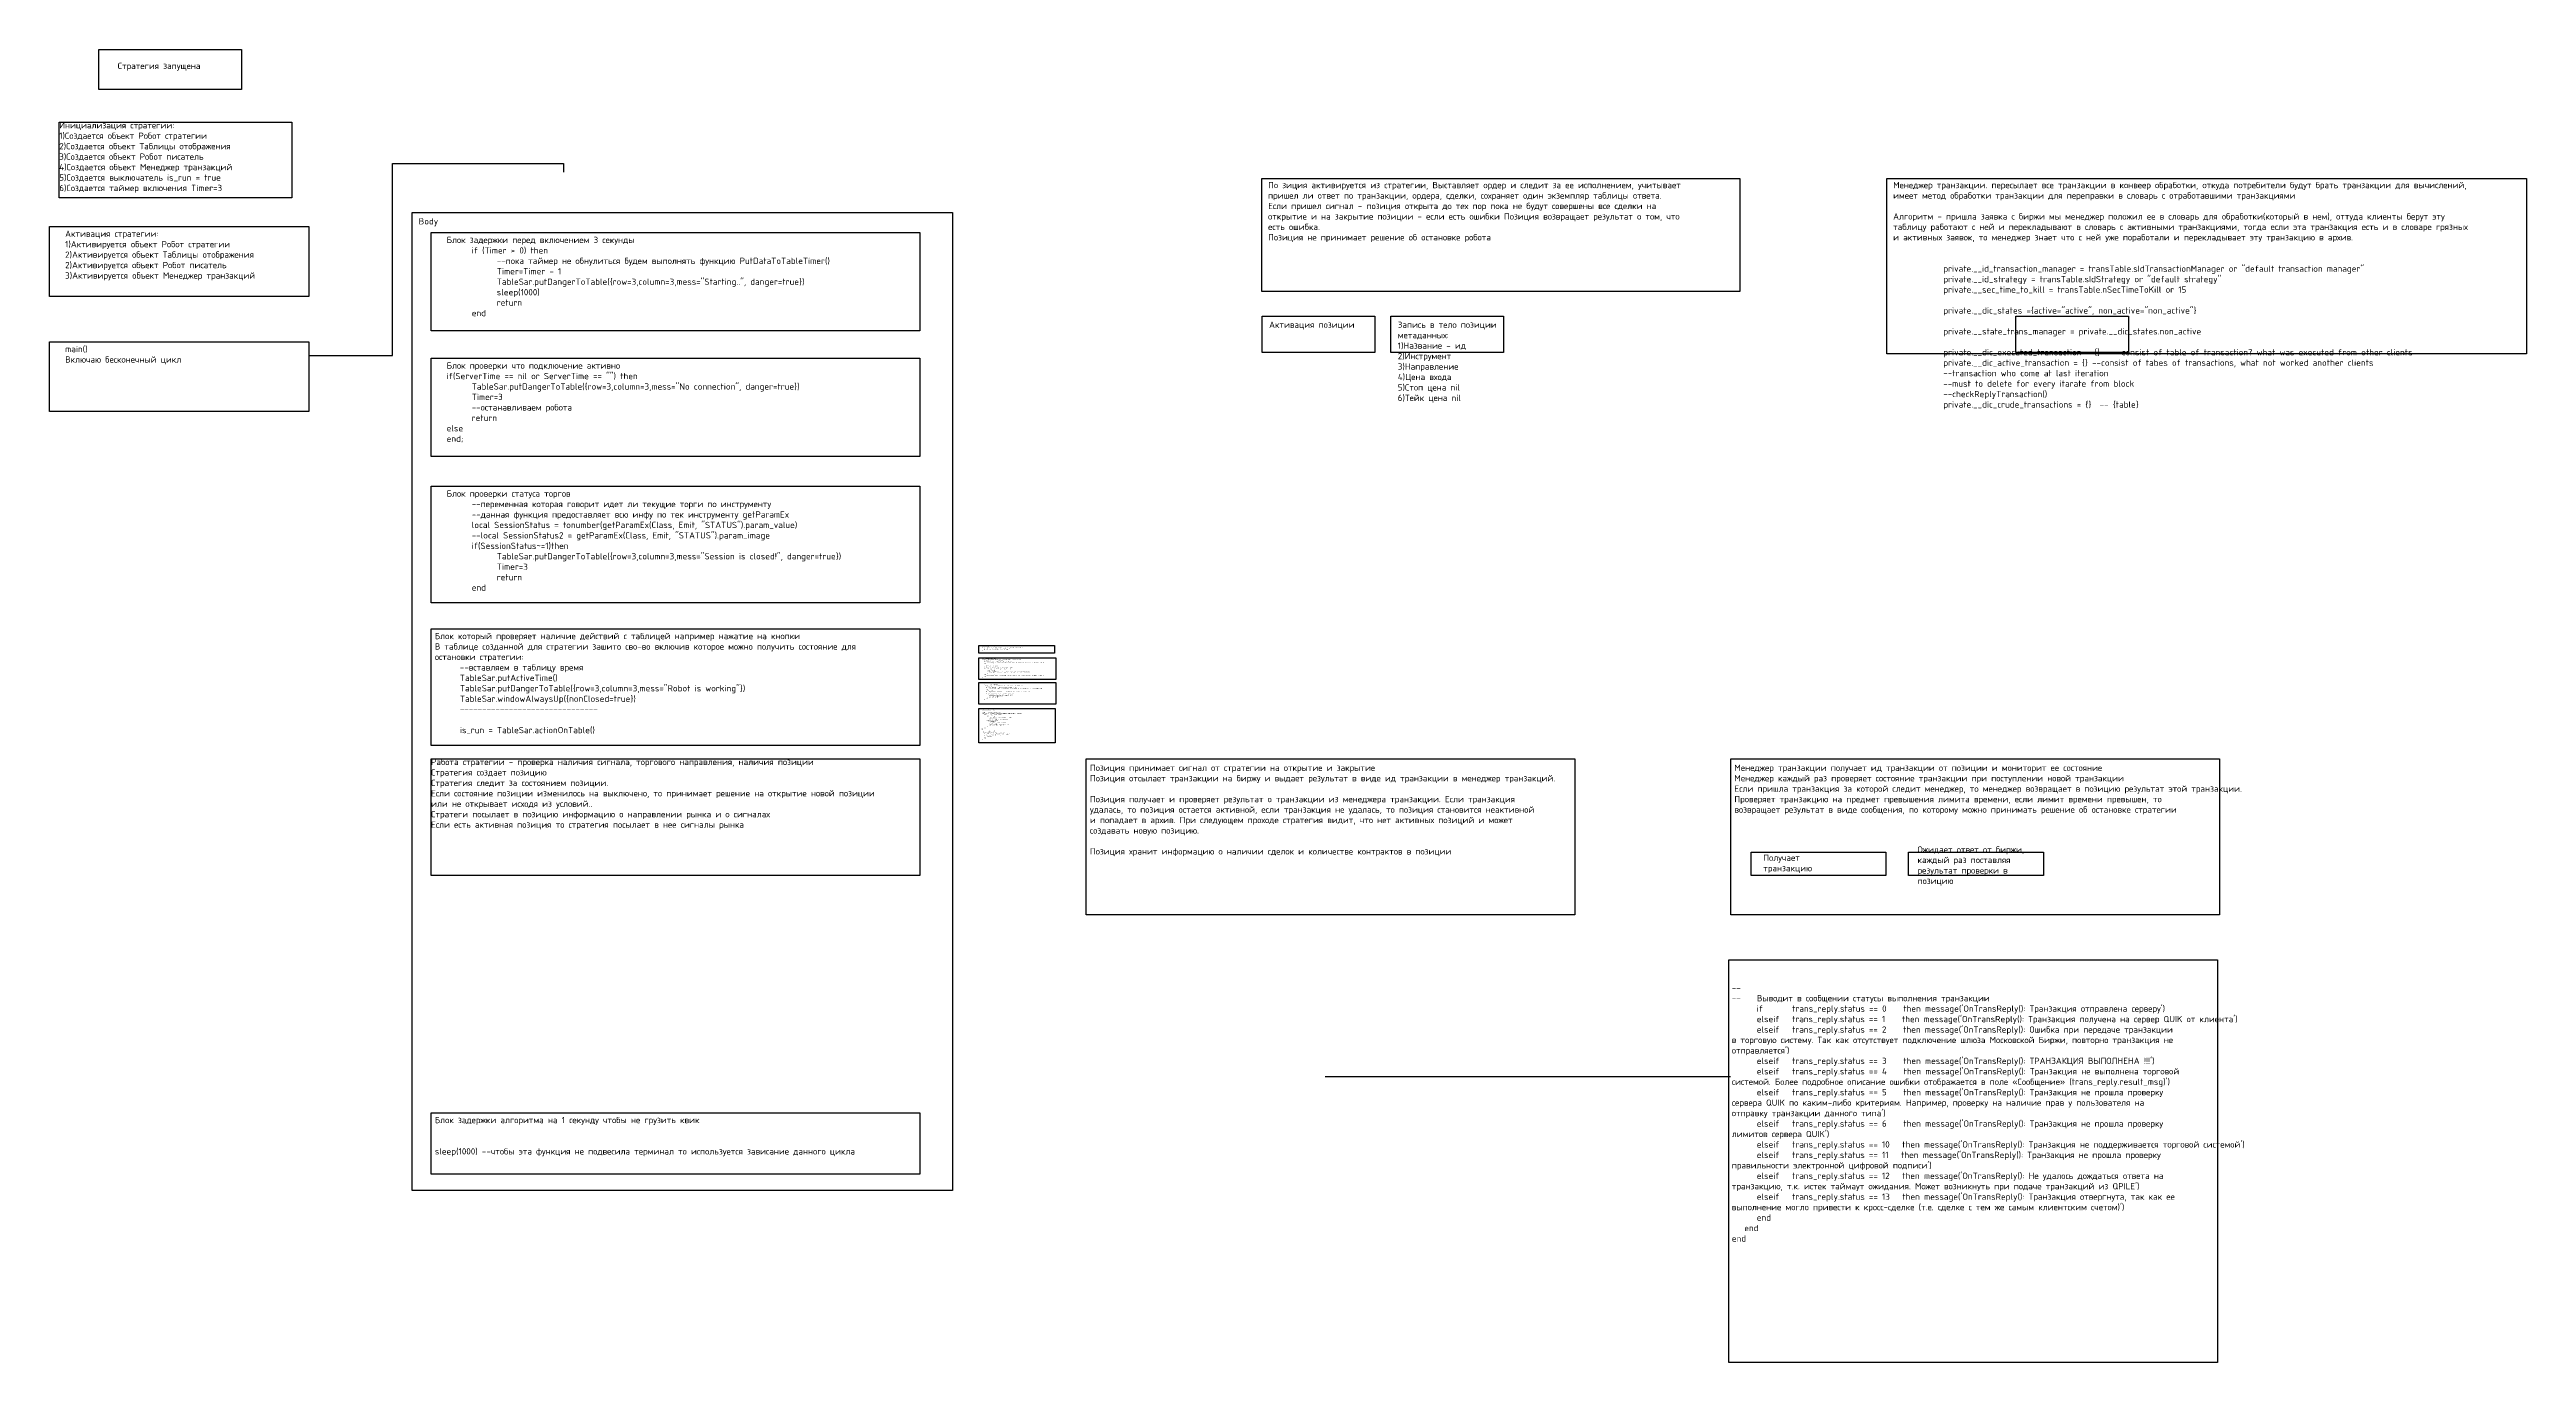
# Model space of a CAD drawing. Header units: metres. Extents: x 5387 to 32417, y 4252 to 8204.
# Drawn here: x 5387 to 9337, y 4252 to 6347 of the extents above; entities that cross this region are included whole.
import ezdxf

# ---------------------------------------------------------------- set-up
doc = ezdxf.new("R2010")
doc.units = ezdxf.units.M
doc.styles.get("Standard").update_dxf_attribs({"font": 'simplex.shx'})

msp = doc.modelspace()

# ---------------------------------------------------------------- linework, layer by layer
for points in [[(5465.4, 6346.7), (5693.1, 6346.7), (5693.1, 6282.9), (5465.4, 6282.9)], [(5402.2, 6230.8), (5773.1, 6230.8), (5773.1, 6109.8), (5402.2, 6109.8)], [(7320.1, 6141.1), (8082.6, 6141.1), (8082.6, 5960.6), (7320.1, 5960.6)], [(8317, 6141.1), (9337.3, 6141.1), (9337.3, 5861), (8317, 5861)], [(5965, 6086.5), (6826.9, 6086.5), (6826.9, 4526.4), (5965, 4526.4)], [(5386.7, 6064.3), (5800.4, 6064.3), (5800.4, 5952.9), (5386.7, 5952.9)], [(5995.2, 6054.5), (6774.8, 6054.5), (6774.8, 5897.6), (5995.2, 5897.6)], [(7321, 5921.1), (7500.4, 5921.1), (7500.4, 5863.5), (7321, 5863.5)], [(7526.2, 5921.1), (7705.6, 5921.1), (7705.6, 5863.5), (7526.2, 5863.5)], [(8523, 5921.1), (8702.4, 5921.1), (8702.4, 5863.5), (8523, 5863.5)], [(5386.7, 5880.4), (5800.4, 5880.4), (5800.4, 5769), (5386.7, 5769)], [(5995.2, 5854), (6774.8, 5854), (6774.8, 5697.1), (5995.2, 5697.1)], [(5995.2, 5649.8), (6774.8, 5649.8), (6774.8, 5463.7), (5995.2, 5463.7)], [(5995.2, 5422.4), (6774.8, 5422.4), (6774.8, 5236.4), (5995.2, 5236.4)], [(6868.7, 5395.8), (6989.4, 5395.8), (6989.4, 5383.4), (6868.7, 5383.4)], [(6868.7, 5376.2), (6991.5, 5376.2), (6991.5, 5341.5), (6868.7, 5341.5)], [(6868.7, 5336.7), (6991.5, 5336.7), (6991.5, 5302), (6868.7, 5302)], [(6868.7, 5295.5), (6990.9, 5295.5), (6990.9, 5240.4), (6868.7, 5240.4)], [(5995.2, 5215), (6774.8, 5215), (6774.8, 5029), (5995.2, 5029)], [(7040.1, 5215), (7819.6, 5215), (7819.6, 4966.3), (7040.1, 4966.3)], [(8068.1, 5215), (8847.6, 5215), (8847.6, 4966.3), (8068.1, 4966.3)], [(8100.6, 5066.2), (8315.8, 5066.2), (8315.8, 5029), (8100.6, 5029)], [(8351.7, 5066.2), (8566.8, 5066.2), (8566.8, 5029), (8351.7, 5029)], [(8065.3, 4894.4), (8844.8, 4894.4), (8844.8, 4251.9), (8065.3, 4251.9)], [(5995.2, 4650.2), (6774.8, 4650.2), (6774.8, 4552.2), (5995.2, 4552.2)]]:
    msp.add_lwpolyline(points, close=True)
at = {"flags": 128}
for points in [[(5574, 6239.8, 0, 10, 0), (5574, 6259.8, 0, 0, 0), (5574, 6278.5, 0, 0, 0)], [(6206.7, 6101.5, 0, 10, 0), (6206.7, 6121.6, 0, 0, 0), (6206.7, 6151.1, 0, 0, 0)], [(5582.4, 6072.2, 0, 10, 0), (5582.4, 6092.3, 0, 0, 0), (5582.4, 6111, 0, 0, 0)], [(7399.7, 5971.7, 0, 10, 0), (7399.7, 5991.8, 0, 0, 0), (7399.7, 6012.5, 0, 0, 0)], [(5582.4, 5889.1, 0, 10, 0), (5582.4, 5909.1, 0, 0, 0), (5582.4, 5938.6, 0, 0, 0)], [(6414.7, 5855.9, 0, 10, 0), (6414.7, 5875.9, 0, 0, 0), (6414.7, 5896.7, 0, 0, 0)], [(6414.7, 5650.9, 0, 10, 0), (6414.7, 5670.9, 0, 0, 0), (6414.7, 5694.9, 0, 0, 0)], [(6414.7, 5423.6, 0, 10, 0), (6414.7, 5440.4, 0, 0, 0), (6414.7, 5461.4, 0, 0, 0)], [(6775, 5388.6, 0, 10, 0), (6804.9, 5388.6, 0, 0, 0), (6835.8, 5388.6, 10, 0, 0), (6868.5, 5388.6, 0, 0, 0)], [(6775, 5358.2, 0, 10, 0), (6804.9, 5358.2, 0, 0, 0), (6835.8, 5358.2, 10, 0, 0), (6868.5, 5358.2, 0, 0, 0)], [(6775, 5320.8, 0, 10, 0), (6804.9, 5320.8, 0, 0, 0), (6835.8, 5320.8, 10, 0, 0), (6868.5, 5320.8, 0, 0, 0)], [(6775, 5257, 0, 10, 0), (6804.9, 5257, 0, 0, 0), (6835.8, 5257, 10, 0, 0), (6868.5, 5257, 0, 0, 0)], [(7021.1, 5127.8, 0, 10, 0), (7004.2, 5127.8, 0, 0, 0), (6784.6, 5127.8, 0, 0, 0)], [(8063.2, 5127.8, 0, 10, 0), (8046.4, 5127.8, 0, 0, 0), (7826.7, 5127.8, 0, 0, 0)], [(7421.5, 4946.8, 0, 10, 0), (7421.5, 4929.9, 0, 0, 0), (7421.5, 4710.3, 0, 0, 0)], [(8470.2, 4911.5, 0, 10, 0), (8470.2, 4928.4, 0, 0, 0), (8470.2, 4949.4, 0, 0, 0)], [(6414.7, 4652.6, 0, 10, 0), (6414.7, 4672.7, 0, 0, 0), (6414.7, 4696.6, 0, 0, 0)]]:
    msp.add_lwpolyline(points, format="xyseb", dxfattribs=at)
for points in [[(5799.6, 5858.4), (5934, 5858.4), (5934, 6164.7), (6206.7, 6164.7), (6206.7, 6151.1)], [(7421.5, 4708.4), (8068, 4708.4)]]:
    msp.add_lwpolyline(points, dxfattribs=at)

# ---------------------------------------------------------------- texts
at = {"attachment_point": 1}
for s, width, gutter_width, heights, insert, char_height in [('Стратегия запущена', 613, 1, [0], (5495.4, 6325.6), 10), ('Инициализация стратегии:\\P1)Создается объект Робот стратегии\\P2)Создается объект Таблицы отображения\\P3)Создается объект Робот писатель\\P4)Создается объект Менеджер транзакций\\P5)Создается выключатель is_run = true\\P6)Создается таймер включения Timer=3', 361.454, 1, [0], (5402.2, 6230.8), 10), ('По зиция активируется из стратегии, Выставляет ордер и следит за ее исполнением, учитывает пришел ли ответ по транзакции, ордера, сделки, сохраняет один экземпляр таблицы ответа. \\PЕсли пришел сигнал - позиция открыта до тех пор пока не будут совершены все сделки на открытие и на закрытие позиции - если есть ошибки Позиция возвращает результат о том, что есть ошибка.\\PПозиция не принимает решение об остановке робота', 728.8, 1, [164.9], (7330.3, 6135.4), 10), ('Менеджер транзакции. пересылает все транзакции в конвеер обработки, откуда потребители будут брать транзакции для вычислений, имеет метод обработки транзакции для переправки в словарь с отработавшими транзакциями\\P\\PАлгоритм - пришла заявка с биржи мы менеджер положил ее в словарь для обработки(который в нем), оттуда клиенты берут эту таблицу работают с ней и перекладывают в словарь с активными транзакциями, тогда если эта транзакция есть и в словаре грязных и активных заявок, то менеджер знает что с ней уже поработали и перекладывает эту транзакцию в архив.\\P\\P\\P^I^Iprivate.__id_transaction_manager = transTable.sIdTransactionManager or "default transaction manager"\\P^I^Iprivate.__id_strategy = transTable.sIdStrategy or "default strategy"\\P^I^Iprivate.__sec_time_to_kill = transTable.nSecTimeToKill or 15\\P^I^I\\P^I^Iprivate.__dic_states =\\{active="active", non_active="non_active"\\}\\P^I^I\\P^I^Iprivate.__state_trans_manager = private.__dic_states.non_active\\P^I^I\\P^I^Iprivate.__dic_executed_transaction = \\{\\}  -- consist of table of transaction? what was executed from other clients\\P^I^Iprivate.__dic_active_transaction = \\{\\} --consist of tabes of transactions, what not worked another clients \\P^I^I--transaction who come at last iteration\\P^I^I--must to delete for every itarate from block\\P^I^I--checkReplyTransaction()\\P^I^Iprivate.__dic_crude_transactions = \\{\\}  -- \\{table\\}', 994.832, 1, [502.5], (8327.2, 6135.4), 10), ('Активация стратегии:\\P1)Активируется объект Робот стратегии\\P2)Активируется объект Таблицы отображения\\P2)Активируется объект Робот писатель\\P3)Активируется объект Менеджер транзакций', 378.896, 1, [0], (5411.6, 6057.8), 10), ('Body', 9.343, 1, [0], (5975.5, 6077.6), 10), ('Блок задержки перед включением 3 секунды  \\P^Iif (Timer > 0) then\\P^I^I--пока таймер не обнулиться будем выполнять функцию PutDataToTableTimer()\\P^I^ITimer=Timer - 1\\P^I^ITableSar.putDangerToTable(\\{row=3,column=3,mess="Starting..", danger=true\\})\\P^I^Isleep(1000)\\P^I^Ireturn\\P^Iend', 754.622, 1, [0], (6020.1, 6047.9), 10), ('Активация позиции', 167.626, 1, [30.3], (7331.9, 5912.6), 10), ('Запись в тело позиции метаданных:\\P1)Название - ид\\P2)Инструмент\\P3)Направление\\P4)Цена входа\\P5)Стоп цена nil\\P6)Тейк цена nil', 176.341, 1, [177.8], (7537.1, 5912.6), 10), ('main()\\PВключаю бесконечный цикл', 388.789, 1, [0], (5411.6, 5873.8), 10), ('Блок проверки что подключение активно  \\Pif(ServerTime == nil or ServerTime == "") then\\P^ITableSar.putDangerToTable(\\{row=3,column=3,mess="No connection", danger=true\\})\\P^ITimer=3\\P^I--останавливаем робота\\P^Ireturn\\Pelse\\Pend;', 754.622, 1, [0], (6020.1, 5847.4), 10), ('Блок проверки статуса торгов \\P^I--переменная которая говорит идет ли текущие торги по инструменту\\P^I--данная функция предоставляет всю инфу по тек инструменту getParamEx\\P^Ilocal SessionStatus = tonumber(getParamEx(Class, Emit, "STATUS").param_value)\\P^I--local SessionStatus2 = getParamEx(Class, Emit, "STATUS").param_image\\P^Iif(SessionStatus~=1)then\\P^I^ITableSar.putDangerToTable(\\{row=3,column=3,mess="Session is closed!", danger=true\\})\\P^I^ITimer=3\\P^I^Ireturn^I\\P^Iend', 754.622, 1, [0], (6020.1, 5643.2), 10), ('Блок который проверяет наличие действий с таблицей например нажатие на кнопки\\PВ таблице созданной для стратегии зашито сво-во включив которое можно получить состояние для остановки стратегии:\\P^I--вставляем в таблицу время \\P^ITableSar.putActiveTime()\\P^ITableSar.putDangerToTable(\\{row=3,column=3,mess="Robot is working"\\})\\P^ITableSar.windowAlwaysUp(\\{nonClosed=true\\})\\P^I-------------------------------\\P^I\\P^Iis_run = TableSar.actionOnTable()', 773.587, 1, [0], (6001.2, 5415.9), 10), ('^Ifunction public:putActiveTime()^I^I\\P^I--функция обновляет время в таблице если есть связь с сервером иначе выводит сообщениеибке\\P^I^ISetCell(private.allocTable,1,2, getInfoParam("SERVERTIME"))\\P^I^ISetCell(private.allocTable,1,3, getInfoParam("TRADEDATE"))^I^I\\P^Iend', 113.586, 1, [0], (6869.3, 5395.1), 1), ('^Ifunction public:putDangerToTable()^I\\P^I--функция выводит подкрашенный текст в нужные поля таблицы - принимает массив\\P^I--\\{row=3, column=3, mess="Message", danger=true\\}\\P^I^Iif (string.lower(type(self)) ~= string.lower("table") and self ~=nil)then\\P^I^I^Ireturn  message("Необходимо подавать данные в виде словаря ключ-значение(\\{row=,column=,mess=\\}) для заполнения полей", 1)^I^I^I\\P^I^Iend\\P^I^I\\P^I^I_danger = false or self.danger\\P^I^I\\P^I^Iif (self.row ~= nil and self.column ~= nil and self.mess ~= nil)then\\P^I^I^ISetCell(private.allocTable,self.row,self.column, self.mess)\\P^I^I^I--подсветка строки\\P^I^I^Iif (_danger==true)then\\P^I^I^I^IHighlight(private.allocTable, self.row, QTABLE_NO_INDEX, RGB(0,20,255), RGB(255,255,255), 500)^I\\P^I^I^Iend\\P^I^Ielse\\P^I^I^Ireturn  message("Необходимо подавать данные в виде словаря ключ-значение(\\{row=,column=,mess=\\}) для заполнения полей", 1)\\P^I^Iend\\P^Iend', 120.01, 1, [0], (6869.3, 5375.5), 1), ('^Ifunction public:windowAlwaysUp()\\P^I--функция выводит подкрашенный текст в нужные поля таблицы - принимает массив\\P^I--\\{nonClosed=true\\}^I\\P^I^Iif (string.lower(type(self)) ~= string.lower("table") and self ~=nil)then\\P^I^I^Ireturn  message("Необходимо подавать данные в виде словаря ключ-значение(\\{nonClosed=true\\}) для заполнения полей", 1)^I^I^I\\P^I^Iend\\P^I^I_nonClosed=true\\P^I^Iif (string.lower(type(self.nonClosed)) == string.lower("boolean"))then _nonClosed=self.nonClosed end\\P^I^I\\P^I^Iif (_nonClosed==true and IsWindowClosed(private.allocTable))then \\P^I^I^I--CreateWindow(private.allocTable) -- создаем таблицу\\P^I^I^Ipublic.initColumnTable(private.listColumns)\\P^I^I^Ipublic.putMainData(\\{\\})\\P^I^Iend^I\\P^Iend', 118.441, 1, [0], (6873, 5334.2), 1), ('^I--свойство остановки главного цикла скрипта\\P^Iprivate.workingMainLoop = true\\P\\P^Ilocal func_on_cell = function(tableID, msg, X, Y)\\P^I--реализация функция обратного вызова для оповещения о нажатии на ячейки таблицы\\P^I^Iif(msg == QTABLE_LBUTTONDBLCLK)then\\P^I^I^Ilocal _mess = ""\\P^I^I^Iif (X==5 and Y==1)then\\P^I^I^I^I_mess = private.funcAddMessage("Робот работает!")\\P^I^I^I^Imessage(_mess, 1)\\P^I^I^I^Iprivate.messages[#private.messages+1] = _mess\\P^I^I^Ielseif(X==5 and Y==3)then^I^I^I^I\\P^I^I^I--кнопка остановки\\P^I^I^I^I_mess = private.funcAddMessage("Робот остановлен!")\\P^I^I^I^Imessage(_mess, 1)\\P^I^I^I^Iprivate.messages[#private.messages+1] = _mess\\P^I^I^I^Iprivate.stopMainLoop = false\\P^I^I^Iend^I^I^I\\P^I^Iend^I^I^I^I^I\\P^Iend\\P^I\\P^Ifunction public:actionOnTable()^I\\P^I--действия с ячейками таблицы\\P^I^ISetTableNotificationCallback(private.allocTable, func_on_cell)\\P^I^I--если нажата клавиша отсановки останавливаю спкрипт\\P^I^Iif (private.stopMainLoop == false) then\\P^I^I^Ireturn false\\P^I^Iend^I^I\\P^I^Ireturn true\\P^Iend', 121.546, 1, [0], (6869.3, 5294.9), 1), ('Работа стратегии - проверка наличия сигнала, торгового направления, наличия позиции\\P\\pxt73;Стратегия создает позицию\\PСтратегия следит за состоянием позиции.\\PЕсли состояние позиции изменилось на выключено, то принимает решение на открытие новой позиции или не открывает исходя из условий..\\PСтратеги посылает в позицию информацию о направлении рынка и о сигналах\\PЕсли есть активная позиция то стратегия посылает в нее сигналы рынка', 779.52, 201, [165.4], (5995.2, 5215), 10), ('Позиция принимает сигнал от стратегии на открытие и закрытие \\P\\pxt73;Позиция отсылает транзакции на биржу и выдает результат в виде ид транзакции в менеджер транзакций.\\P\\P\\ptz;Позиция получает и проверяет результат о транзакции из менеджера транзакции. Если транзакция удалась, то позиция остается активной, если транзакция не удалась, то позиция становится неактивной и попадает в архив. При следующем проходе стратегия видит, что нет активных позиций и может создавать новую позицию.\\P\\PПозиция хранит информацию о наличии сделок и количестве контрактов в позиции', 773.587, 709.9, [224.3], (7046.1, 5205.7), 10), ('Менеджер транзакции получает ид транзакции от позиции и мониторит ее состояние \\PМенеджер каждый раз проверяет состояние транзакции при поступлении новой транзакции\\PЕсли пришла транзакция за которой следит менеджер, то менеджер возвращает в позицию результат этой транзакции.\\PПроверяет транзакцию на предмет превышения лимита времени, если лимит времени превышен, то возвращает результат в виде сообщения, по которому можно принимать решение об остановке стратегии', 773.587, 1, [227.4], (8074, 5205.7), 10), ('Получает транзакцию', 3.646, 1, [0], (8120.1, 5062.2), 10), ('Ожидает ответ от биржи, каждый раз поставляя результат проверки в позицию', 203.963, 1, [0], (8366.1, 5075.3), 10), ("--^I\\P--^IВыводит в сообщении статусы выполнения транзакции\\P      if       trans_reply.status == 0    then message('OnTransReply(): Транзакция отправлена серверу') \\P      elseif   trans_reply.status == 1    then message('OnTransReply(): Транзакция получена на сервер QUIK от клиента') \\P      elseif   trans_reply.status == 2    then message('OnTransReply(): Ошибка при передаче транзакции в торговую систему. Так как отсутствует подключение шлюза Московской Биржи, повторно транзакция не отправляется') \\P      elseif   trans_reply.status == 3    then message('OnTransReply(): ТРАНЗАКЦИЯ ВЫПОЛНЕНА !!!') \\P      elseif   trans_reply.status == 4    then message('OnTransReply(): Транзакция не выполнена торговой системой. Более подробное описание ошибки отображается в поле «Сообщение» (trans_reply.result_msg)') \\P      elseif   trans_reply.status == 5    then message('OnTransReply(): Транзакция не прошла проверку сервера QUIK по каким-либо критериям. Например, проверку на наличие прав у пользователя на отправку транзакции данного типа') \\P      elseif   trans_reply.status == 6    then message('OnTransReply(): Транзакция не прошла проверку лимитов сервера QUIK') \\P      elseif   trans_reply.status == 10   then message('OnTransReply(): Транзакция не поддерживается торговой системой') \\P      elseif   trans_reply.status == 11   then message('OnTransReply(): Транзакция не прошла проверку правильности электронной цифровой подписи') \\P      elseif   trans_reply.status == 12   then message('OnTransReply(): Не удалось дождаться ответа на транзакцию, т.к. истек таймаут ожидания. Может возникнуть при подаче транзакций из QPILE') \\P      elseif   trans_reply.status == 13   then message('OnTransReply(): Транзакция отвергнута, так как ее выполнение могло привести к кросс-сделке (т.е. сделке с тем же самым клиентским счетом)')\\P      end\\P   end\\Pend\\P", 773.587, 1, [584.4], (8069.9, 4854.8), 10), ('Блок задержки алгоритма на 1 секунду чтобы не грузить квик\\P\\P\\Psleep(1000) --чтобы эта функция не подвесила терминал то используется зависание данного цикла', 773.587, 1, [0], (6001.2, 4643.7), 10)]:
    msp.add_mtext_dynamic_manual_height_columns(s, width=width, gutter_width=gutter_width, heights=heights, dxfattribs=dict(at, insert=insert, char_height=char_height))

doc.saveas('drawing.dxf')
